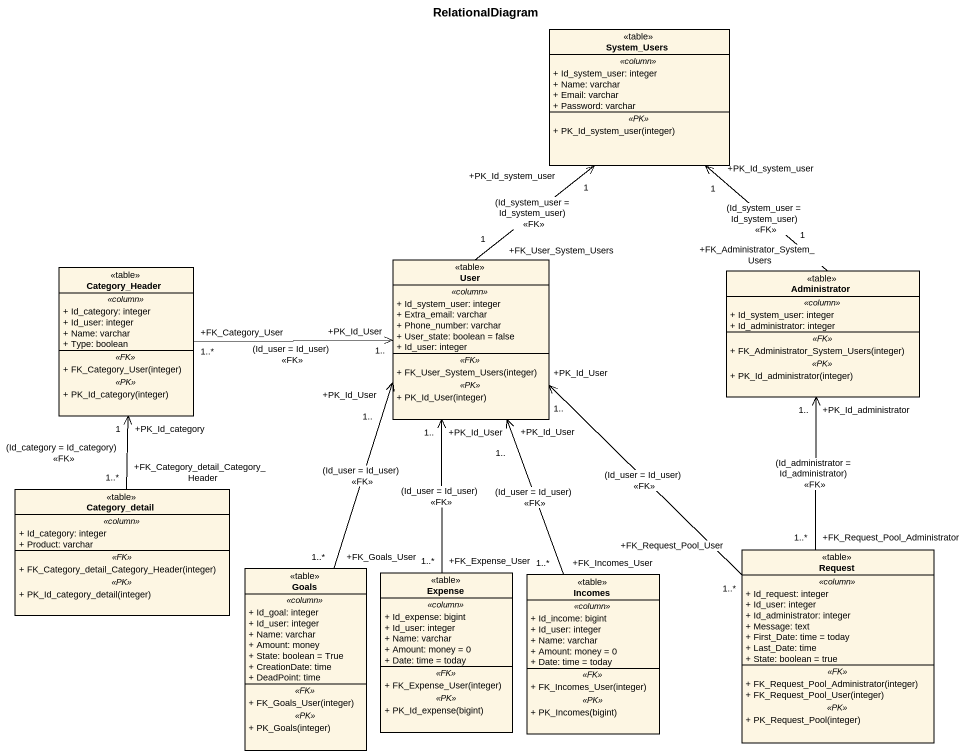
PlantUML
@startuml
title RelationalDiagram
hide circle
hide empty members
skinparam classAttributeIconSize 0
class System_Users <<table>> {
  .. <<column>> ..
  + Id_system_user: integer
  + Name: varchar
  + Email: varchar
  + Password: varchar
  .. <<PK>> ..
  + PK_Id_system_user(integer)
}
class Category_Header <<table>> {
  .. <<column>> ..
  + Id_category: integer
  + Id_user: integer
  + Name: varchar
  + Type: boolean
  .. <<FK>> ..
  + FK_Category_User(integer)
  .. <<PK>> ..
  + PK_Id_category(integer)
}
class User <<table>> {
  .. <<column>> ..
  + Id_system_user: integer
  + Extra_email: varchar
  + Phone_number: varchar
  + User_state: boolean = false
  + Id_user: integer
  .. <<FK>> ..
  + FK_User_System_Users(integer)
  .. <<PK>> ..
  + PK_Id_User(integer)
}
class Administrator <<table>> {
  .. <<column>> ..
  + Id_system_user: integer
  + Id_administrator: integer
  .. <<FK>> ..
  + FK_Administrator_System_Users(integer)
  .. <<PK>> ..
  + PK_Id_administrator(integer)
}
class Category_detail <<table>> {
  .. <<column>> ..
  + Id_category: integer
  + Product: varchar
  .. <<FK>> ..
  + FK_Category_detail_Category_Header(integer)
  .. <<PK>> ..
  + PK_Id_category_detail(integer)
}
class Request <<table>> {
  .. <<column>> ..
  + Id_request: integer
  + Id_user: integer
  + Id_administrator: integer
  + Message: text
  + First_Date: time = today
  + Last_Date: time
  + State: boolean = true
  .. <<FK>> ..
  + FK_Request_Pool_Administrator(integer)
  + FK_Request_Pool_User(integer)
  .. <<PK>> ..
  + PK_Request_Pool(integer)
}
class Goals <<table>> {
  .. <<column>> ..
  + Id_goal: integer
  + Id_user: integer
  + Name: varchar
  + Amount: money
  + State: boolean = True
  + CreationDate: time
  + DeadPoint: time
  .. <<FK>> ..
  + FK_Goals_User(integer)
  .. <<PK>> ..
  + PK_Goals(integer)
}
class Expense <<table>> {
  .. <<column>> ..
  + Id_expense: bigint
  + Id_user: integer
  + Name: varchar
  + Amount: money = 0
  + Date: time = today
  .. <<FK>> ..
  + FK_Expense_User(integer)
  .. <<PK>> ..
  + PK_Id_expense(bigint)
}
class Incomes <<table>> {
  .. <<column>> ..
  + Id_income: bigint
  + Id_user: integer
  + Name: varchar
  + Amount: money = 0
  + Date: time = today
  .. <<FK>> ..
  + FK_Incomes_User(integer)
  .. <<PK>> ..
  + PK_Incomes(bigint)
}
Category_Header "+FK_Category_User\n1..*" -right-> "+PK_Id_User\n1.." User : (Id_user = Id_user)\n<<FK>>
User "+FK_User_System_Users\n1" -up-> "+PK_Id_system_user\n1" System_Users : (Id_system_user = Id_system_user)\n<<FK>>
Administrator "+FK_Administrator_System_Users\n1" -up-> "+PK_Id_system_user\n1" System_Users : (Id_system_user = Id_system_user)\n<<FK>>
Category_detail "+FK_Category_detail_Category_Header\n1..*" -up-> "+PK_Id_category\n1" Category_Header : (Id_category = Id_category)\n<<FK>>
Request "+FK_Request_Pool_User\n1..*" -up-> "+PK_Id_User\n1.." User : (Id_user = Id_user)\n<<FK>>
Request "+FK_Request_Pool_Administrator\n1..*" -up-> "+PK_Id_administrator\n1.." Administrator : (Id_administrator = Id_administrator)\n<<FK>>
Goals "+FK_Goals_User\n1..*" -up-> "+PK_Id_User\n1.." User : (Id_user = Id_user)\n<<FK>>
Expense "+FK_Expense_User\n1..*" -up-> "+PK_Id_User\n1.." User : (Id_user = Id_user)\n<<FK>>
Incomes "+FK_Incomes_User\n1..*" -up-> "+PK_Id_User\n1.." User : (Id_user = Id_user)\n<<FK>>
@enduml
